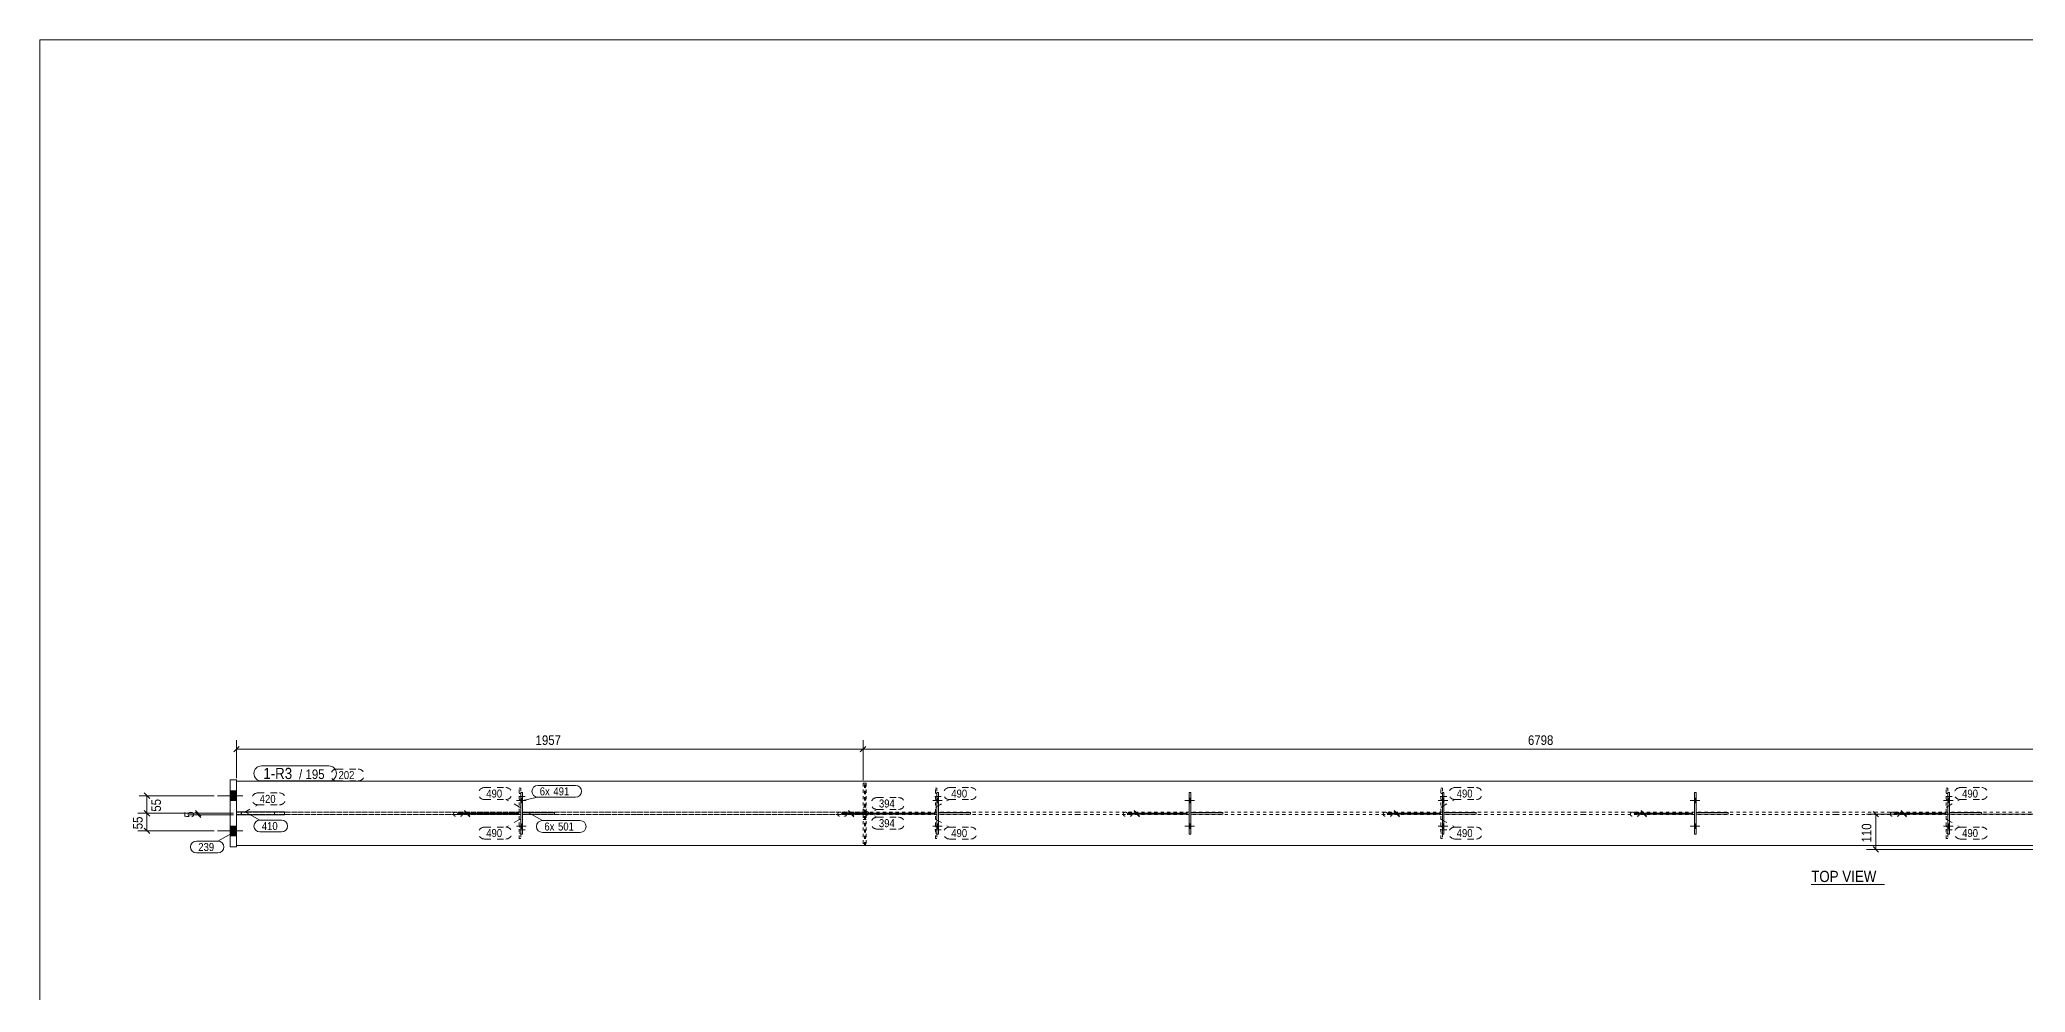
# Model space of a CAD drawing. Header units: millimetres. Extents: x 2 to 1174, y 1 to 825.
# Drawn here: x 5 to 625, y 528 to 825 of the extents above; entities that cross this region are included whole.
import ezdxf

# ---------------------------------------------------------------- set-up
doc = ezdxf.new("R2010")
doc.units = ezdxf.units.MM
for name, pattern in [('XKITLINE00', [0]), ('XKITLINE01', [4, 1, -1, 1, -1]), ('XKITLINE02', [4, 2, -2])]:
    doc.linetypes.add(name, pattern=pattern)
for name, color, linetype, lineweight in [('Bolt', 3, 'Continuous', 0), ('Dimensions', 7, 'Continuous', 0), ('DrawingSheet', 5, 'Continuous', 0), ('OtherObjectType', 7, 'Continuous', 0), ('Part', 2, 'Continuous', 0), ('PartMark', 7, 'Continuous', 0)]:
    doc.layers.add(name, color=color, linetype=linetype, lineweight=lineweight)
doc.styles.add('ARIAL', font='ARIAL.TTF')

# ---------------------------------------------------------------- blocks, each defined once
blk = doc.blocks.new('*A79')
at = {"layer": 'Part'}
blk.add_hatch(color=2, dxfattribs=at).paths.add_polyline_path([(656.68, 584.89), (658.28, 584.89), (657.48, 583.49)], flags=17)
at = {"layer": 'Part', "color": 2, "linetype": 'XKITLINE00', "lineweight": 0}
for p, q in [((329.37, 593.49), (66.5, 593.49)), ((408.15, 593.49), (329.47, 593.49)), ((487.25, 593.49), (408.25, 593.49)), ((566.03, 593.49), (487.35, 593.49)), ((645.13, 593.49), (566.13, 593.49)), ((687.48, 593.49), (645.23, 593.49)), ((687.48, 593.49), (687.48, 583.74)), ((657.48, 583.49), (656.68, 584.89)), ((656.68, 584.89), (658.28, 584.89)), ((658.28, 584.89), (657.48, 583.49)), ((687.48, 573.49), (687.48, 583.24)), ((329.37, 573.49), (66.5, 573.49)), ((408.15, 573.49), (329.47, 573.49)), ((487.25, 573.49), (408.25, 573.49)), ((566.03, 573.49), (487.35, 573.49)), ((645.13, 573.49), (566.13, 573.49)), ((687.48, 573.49), (645.23, 573.49))]:
    blk.add_line(p, q, dxfattribs=at)
at = {"layer": 'Part', "color": 7, "linetype": 'XKITLINE01', "lineweight": 0}
for p, q in [((66.5, 573.49), (66.5, 593.49)), ((329.37, 583.89), (66.5, 583.89)), ((329.37, 583.09), (66.5, 583.09)), ((408.15, 583.89), (329.47, 583.89)), ((408.15, 583.09), (329.47, 583.09)), ((487.25, 583.89), (408.25, 583.89)), ((487.25, 583.09), (408.25, 583.09)), ((566.03, 583.89), (487.35, 583.89)), ((566.03, 583.09), (487.35, 583.09)), ((645.13, 583.89), (566.13, 583.89)), ((645.13, 583.09), (566.13, 583.09)), ((687.48, 583.89), (645.23, 583.89)), ((687.48, 583.09), (645.23, 583.09)), ((687.48, 583.74), (687.48, 583.24))]:
    blk.add_line(p, q, dxfattribs=at)
at = {"layer": 'Part', "color": 2, "linetype": 'XKITLINE00', "lineweight": 0}
blk.add_circle((657.48, 584.39), 1, dxfattribs=at)
blk = doc.blocks.new('*A80')
at = {"layer": 'Part', "color": 2, "linetype": 'XKITLINE00', "lineweight": 0}
for p, q in [((64.5, 593.99), (66.5, 593.99)), ((64.5, 572.99), (64.5, 593.99)), ((66.5, 572.99), (66.5, 593.99)), ((66.5, 572.99), (64.5, 572.99))]:
    blk.add_line(p, q, dxfattribs=at)
blk = doc.blocks.new('*A82')
at = {"layer": 'Part', "color": 2, "linetype": 'XKITLINE00', "lineweight": 0}
for p, q in [((155.77, 583.74), (165.77, 583.74)), ((165.77, 583.24), (155.77, 583.24)), ((165.77, 583.24), (165.77, 583.74))]:
    blk.add_line(p, q, dxfattribs=at)
at = {"layer": 'Part', "color": 7, "linetype": 'XKITLINE01', "lineweight": 0}
blk.add_line((155.77, 583.24), (155.77, 583.74), dxfattribs=at)
blk.add_line((155.77, 583.24), (155.77, 583.74), dxfattribs=at)
blk = doc.blocks.new('*A83')
at = {"layer": 'Part', "color": 2, "linetype": 'XKITLINE00', "lineweight": 0}
for p, q in [((155.27, 589.99), (155.77, 589.99)), ((155.27, 576.99), (155.27, 589.99)), ((155.77, 589.99), (155.77, 576.99)), ((155.77, 576.99), (155.27, 576.99))]:
    blk.add_line(p, q, dxfattribs=at)
blk = doc.blocks.new('*A84')
at = {"layer": 'Part', "color": 7, "linetype": 'XKITLINE01', "lineweight": 0}
for p, q in [((154.77, 583.89), (154.77, 591.39)), ((154.77, 591.39), (155.27, 591.39)), ((155.27, 591.39), (155.27, 583.89)), ((154.77, 585.39), (155.27, 585.39)), ((155.27, 583.89), (154.77, 583.89))]:
    blk.add_line(p, q, dxfattribs=at)
blk = doc.blocks.new('*A85')
at = {"layer": 'Part', "color": 7, "linetype": 'XKITLINE01', "lineweight": 0}
for p, q in [((154.77, 575.59), (154.77, 583.09)), ((154.77, 583.09), (155.27, 583.09)), ((155.27, 583.09), (155.27, 575.59)), ((154.77, 581.59), (155.27, 581.59)), ((155.27, 575.59), (154.77, 575.59))]:
    blk.add_line(p, q, dxfattribs=at)
blk = doc.blocks.new('*A86')
at = {"layer": 'Part', "color": 2, "linetype": 'XKITLINE00', "lineweight": 0}
for p, q in [((285.77, 583.74), (295.77, 583.74)), ((295.77, 583.24), (285.77, 583.24)), ((295.77, 583.24), (295.77, 583.74))]:
    blk.add_line(p, q, dxfattribs=at)
at = {"layer": 'Part', "color": 7, "linetype": 'XKITLINE01', "lineweight": 0}
blk.add_line((285.77, 583.24), (285.77, 583.74), dxfattribs=at)
blk.add_line((285.77, 583.24), (285.77, 583.74), dxfattribs=at)
blk = doc.blocks.new('*A87')
at = {"layer": 'Part', "color": 2, "linetype": 'XKITLINE00', "lineweight": 0}
for p, q in [((285.27, 589.99), (285.77, 589.99)), ((285.27, 576.99), (285.27, 589.99)), ((285.77, 589.99), (285.77, 576.99)), ((285.77, 576.99), (285.27, 576.99))]:
    blk.add_line(p, q, dxfattribs=at)
blk = doc.blocks.new('*A88')
at = {"layer": 'Part', "color": 7, "linetype": 'XKITLINE01', "lineweight": 0}
for p, q in [((284.77, 583.89), (284.77, 591.39)), ((284.77, 591.39), (285.27, 591.39)), ((285.27, 591.39), (285.27, 583.89)), ((284.77, 585.39), (285.27, 585.39)), ((285.27, 583.89), (284.77, 583.89))]:
    blk.add_line(p, q, dxfattribs=at)
blk = doc.blocks.new('*A89')
at = {"layer": 'Part', "color": 7, "linetype": 'XKITLINE01', "lineweight": 0}
for p, q in [((284.77, 575.59), (284.77, 583.09)), ((284.77, 583.09), (285.27, 583.09)), ((285.27, 583.09), (285.27, 575.59)), ((284.77, 581.59), (285.27, 581.59)), ((285.27, 575.59), (284.77, 575.59))]:
    blk.add_line(p, q, dxfattribs=at)
blk = doc.blocks.new('*A90')
at = {"layer": 'Part', "color": 2, "linetype": 'XKITLINE00', "lineweight": 0}
for p, q in [((364.55, 583.74), (374.55, 583.74)), ((374.55, 583.24), (364.55, 583.24)), ((374.55, 583.24), (374.55, 583.74))]:
    blk.add_line(p, q, dxfattribs=at)
at = {"layer": 'Part', "color": 7, "linetype": 'XKITLINE01', "lineweight": 0}
blk.add_line((364.55, 583.24), (364.55, 583.74), dxfattribs=at)
blk.add_line((364.55, 583.24), (364.55, 583.74), dxfattribs=at)
blk = doc.blocks.new('*A91')
at = {"layer": 'Part', "color": 2, "linetype": 'XKITLINE00', "lineweight": 0}
for p, q in [((364.05, 589.99), (364.55, 589.99)), ((364.05, 576.99), (364.05, 589.99)), ((364.55, 589.99), (364.55, 576.99)), ((364.55, 576.99), (364.05, 576.99))]:
    blk.add_line(p, q, dxfattribs=at)
blk = doc.blocks.new('*A92')
at = {"layer": 'Part', "color": 2, "linetype": 'XKITLINE00', "lineweight": 0}
for p, q in [((443.65, 583.74), (453.65, 583.74)), ((453.65, 583.24), (443.65, 583.24)), ((453.65, 583.24), (453.65, 583.74))]:
    blk.add_line(p, q, dxfattribs=at)
at = {"layer": 'Part', "color": 7, "linetype": 'XKITLINE01', "lineweight": 0}
blk.add_line((443.65, 583.24), (443.65, 583.74), dxfattribs=at)
blk.add_line((443.65, 583.24), (443.65, 583.74), dxfattribs=at)
blk = doc.blocks.new('*A93')
at = {"layer": 'Part', "color": 2, "linetype": 'XKITLINE00', "lineweight": 0}
for p, q in [((443.15, 589.99), (443.65, 589.99)), ((443.15, 576.99), (443.15, 589.99)), ((443.65, 589.99), (443.65, 576.99)), ((443.65, 576.99), (443.15, 576.99))]:
    blk.add_line(p, q, dxfattribs=at)
blk = doc.blocks.new('*A94')
at = {"layer": 'Part', "color": 7, "linetype": 'XKITLINE01', "lineweight": 0}
for p, q in [((442.65, 583.89), (442.65, 591.39)), ((442.65, 591.39), (443.15, 591.39)), ((443.15, 591.39), (443.15, 583.89)), ((442.65, 585.39), (443.15, 585.39)), ((443.15, 583.89), (442.65, 583.89))]:
    blk.add_line(p, q, dxfattribs=at)
blk = doc.blocks.new('*A95')
at = {"layer": 'Part', "color": 7, "linetype": 'XKITLINE01', "lineweight": 0}
for p, q in [((442.65, 575.59), (442.65, 583.09)), ((442.65, 583.09), (443.15, 583.09)), ((443.15, 583.09), (443.15, 575.59)), ((442.65, 581.59), (443.15, 581.59)), ((443.15, 575.59), (442.65, 575.59))]:
    blk.add_line(p, q, dxfattribs=at)
blk = doc.blocks.new('*A96')
at = {"layer": 'Part', "color": 2, "linetype": 'XKITLINE00', "lineweight": 0}
for p, q in [((522.43, 583.74), (532.43, 583.74)), ((532.43, 583.24), (522.43, 583.24)), ((532.43, 583.24), (532.43, 583.74))]:
    blk.add_line(p, q, dxfattribs=at)
at = {"layer": 'Part', "color": 7, "linetype": 'XKITLINE01', "lineweight": 0}
blk.add_line((522.43, 583.24), (522.43, 583.74), dxfattribs=at)
blk.add_line((522.43, 583.24), (522.43, 583.74), dxfattribs=at)
blk = doc.blocks.new('*A97')
at = {"layer": 'Part', "color": 2, "linetype": 'XKITLINE00', "lineweight": 0}
for p, q in [((521.93, 589.99), (522.43, 589.99)), ((521.93, 576.99), (521.93, 589.99)), ((522.43, 589.99), (522.43, 576.99)), ((522.43, 576.99), (521.93, 576.99))]:
    blk.add_line(p, q, dxfattribs=at)
blk = doc.blocks.new('*A98')
at = {"layer": 'Part', "color": 2, "linetype": 'XKITLINE00', "lineweight": 0}
for p, q in [((601.53, 583.74), (611.53, 583.74)), ((611.53, 583.24), (601.53, 583.24)), ((611.53, 583.24), (611.53, 583.74))]:
    blk.add_line(p, q, dxfattribs=at)
at = {"layer": 'Part', "color": 7, "linetype": 'XKITLINE01', "lineweight": 0}
blk.add_line((601.53, 583.24), (601.53, 583.74), dxfattribs=at)
blk.add_line((601.53, 583.24), (601.53, 583.74), dxfattribs=at)
blk = doc.blocks.new('*A99')
at = {"layer": 'Part', "color": 2, "linetype": 'XKITLINE00', "lineweight": 0}
for p, q in [((601.03, 589.99), (601.53, 589.99)), ((601.03, 576.99), (601.03, 589.99)), ((601.53, 589.99), (601.53, 576.99)), ((601.53, 576.99), (601.03, 576.99))]:
    blk.add_line(p, q, dxfattribs=at)
blk = doc.blocks.new('*A100')
at = {"layer": 'Part', "color": 7, "linetype": 'XKITLINE01', "lineweight": 0}
for p, q in [((600.53, 583.89), (600.53, 591.39)), ((600.53, 591.39), (601.03, 591.39)), ((601.03, 591.39), (601.03, 583.89)), ((600.53, 585.39), (601.03, 585.39)), ((601.03, 583.89), (600.53, 583.89))]:
    blk.add_line(p, q, dxfattribs=at)
blk = doc.blocks.new('*A101')
at = {"layer": 'Part', "color": 7, "linetype": 'XKITLINE01', "lineweight": 0}
for p, q in [((600.53, 575.59), (600.53, 583.09)), ((600.53, 583.09), (601.03, 583.09)), ((601.03, 583.09), (601.03, 575.59)), ((600.53, 581.59), (601.03, 581.59)), ((601.03, 575.59), (600.53, 575.59))]:
    blk.add_line(p, q, dxfattribs=at)
blk = doc.blocks.new('*A121')
at = {"layer": 'Part', "color": 7, "linetype": 'XKITLINE01', "lineweight": 0}
for p, q in [((262.17, 583.09), (262.17, 574.09)), ((263.17, 583.09), (262.17, 583.09)), ((263.17, 574.09), (263.17, 583.09)), ((263.17, 581.59), (262.17, 581.59)), ((262.17, 574.09), (263.17, 574.09))]:
    blk.add_line(p, q, dxfattribs=at)
blk = doc.blocks.new('*A122')
at = {"layer": 'Part', "color": 7, "linetype": 'XKITLINE01', "lineweight": 0}
for p, q in [((262.17, 592.89), (262.17, 583.89)), ((263.17, 592.89), (262.17, 592.89)), ((263.17, 583.89), (263.17, 592.89)), ((263.17, 585.39), (262.17, 585.39)), ((262.17, 583.89), (263.17, 583.89))]:
    blk.add_line(p, q, dxfattribs=at)
blk = doc.blocks.new('*A124')
at = {"layer": 'Part', "color": 2, "linetype": 'XKITLINE00', "lineweight": 0}
for p, q in [((66.5, 582.99), (66.5, 583.99)), ((66.5, 583.99), (81.5, 583.99)), ((81.5, 583.99), (81.5, 582.99)), ((81.5, 582.99), (66.5, 582.99))]:
    blk.add_line(p, q, dxfattribs=at)
at = {"layer": 'Part', "color": 7, "linetype": 'XKITLINE01', "lineweight": 0}
blk.add_line((68, 582.99), (68, 583.99), dxfattribs=at)
blk = doc.blocks.new('*A125')
at = {"layer": 'Part', "color": 7, "linetype": 'XKITLINE01', "lineweight": 0}
for p, q in [((66.5, 593.49), (66.5, 573.49)), ((262.92, 593.49), (66.5, 593.49)), ((262.67, 573.49), (262.67, 593.49)), ((262.92, 573.49), (262.92, 593.49)), ((262.67, 583.89), (66.5, 583.89)), ((262.67, 583.09), (66.5, 583.09)), ((67.96, 583.09), (67.96, 583.89)), ((66.5, 573.49), (262.92, 573.49))]:
    blk.add_line(p, q, dxfattribs=at)
blk = doc.blocks.new('*A128')
at = {"layer": 'Bolt'}
for points in [[(64.5, 590.49), (66.5, 590.49), (66.5, 587.49), (64.5, 587.49)], [(64.5, 590.49), (66.5, 590.49), (66.5, 587.49), (64.5, 587.49)], [(64.5, 590.49), (66.5, 590.49), (66.5, 587.49), (64.5, 587.49)], [(64.5, 590.49), (66.5, 590.49), (66.5, 587.49), (64.5, 587.49)], [(64.5, 590.49), (66.5, 590.49), (66.5, 587.49), (64.5, 587.49)], [(64.5, 590.49), (66.5, 590.49), (66.5, 587.49), (64.5, 587.49)], [(64.5, 590.49), (66.5, 590.49), (66.5, 587.49), (64.5, 587.49)], [(64.5, 590.49), (66.5, 590.49), (66.5, 587.49), (64.5, 587.49)], [(64.5, 579.49), (66.5, 579.49), (66.5, 576.49), (64.5, 576.49)], [(64.5, 579.49), (66.5, 579.49), (66.5, 576.49), (64.5, 576.49)], [(64.5, 579.49), (66.5, 579.49), (66.5, 576.49), (64.5, 576.49)], [(64.5, 579.49), (66.5, 579.49), (66.5, 576.49), (64.5, 576.49)], [(64.5, 579.49), (66.5, 579.49), (66.5, 576.49), (64.5, 576.49)], [(64.5, 579.49), (66.5, 579.49), (66.5, 576.49), (64.5, 576.49)], [(64.5, 579.49), (66.5, 579.49), (66.5, 576.49), (64.5, 576.49)], [(64.5, 579.49), (66.5, 579.49), (66.5, 576.49), (64.5, 576.49)]]:
    blk.add_hatch(color=3, dxfattribs=at).paths.add_polyline_path(points, flags=17)
at = {"layer": 'Bolt', "color": 3, "linetype": 'XKITLINE00', "lineweight": 0}
for p, q in [((64.5, 590.49), (66.5, 590.49)), ((64.5, 590.49), (66.5, 590.49)), ((64.5, 590.49), (66.5, 590.49)), ((64.5, 590.49), (66.5, 590.49)), ((64.5, 590.49), (66.5, 590.49)), ((64.5, 590.49), (66.5, 590.49)), ((64.5, 590.49), (66.5, 590.49)), ((64.5, 590.49), (66.5, 590.49)), ((60.5, 588.99), (68.5, 588.99)), ((60.5, 588.99), (68.5, 588.99)), ((60.5, 588.99), (68.5, 588.99)), ((60.5, 588.99), (68.5, 588.99)), ((60.5, 588.99), (68.5, 588.99)), ((60.5, 588.99), (68.5, 588.99)), ((60.5, 588.99), (68.5, 588.99)), ((60.5, 588.99), (68.5, 588.99)), ((64.5, 587.49), (66.5, 587.49)), ((64.5, 587.49), (66.5, 587.49)), ((64.5, 587.49), (66.5, 587.49)), ((64.5, 587.49), (66.5, 587.49)), ((64.5, 587.49), (66.5, 587.49)), ((64.5, 587.49), (66.5, 587.49)), ((64.5, 587.49), (66.5, 587.49)), ((64.5, 587.49), (66.5, 587.49)), ((60.5, 577.99), (68.5, 577.99)), ((60.5, 577.99), (68.5, 577.99)), ((60.5, 577.99), (68.5, 577.99)), ((60.5, 577.99), (68.5, 577.99)), ((60.5, 577.99), (68.5, 577.99)), ((60.5, 577.99), (68.5, 577.99)), ((60.5, 577.99), (68.5, 577.99)), ((60.5, 577.99), (68.5, 577.99)), ((64.5, 579.49), (66.5, 579.49)), ((64.5, 579.49), (66.5, 579.49)), ((64.5, 579.49), (66.5, 579.49)), ((64.5, 579.49), (66.5, 579.49)), ((64.5, 579.49), (66.5, 579.49)), ((64.5, 579.49), (66.5, 579.49)), ((64.5, 579.49), (66.5, 579.49)), ((64.5, 579.49), (66.5, 579.49)), ((64.5, 576.49), (66.5, 576.49)), ((64.5, 576.49), (66.5, 576.49)), ((64.5, 576.49), (66.5, 576.49)), ((64.5, 576.49), (66.5, 576.49)), ((64.5, 576.49), (66.5, 576.49)), ((64.5, 576.49), (66.5, 576.49)), ((64.5, 576.49), (66.5, 576.49)), ((64.5, 576.49), (66.5, 576.49))]:
    blk.add_line(p, q, dxfattribs=at)
blk = doc.blocks.new('*A129')
at = {"layer": 'Bolt'}
for points in [[(155.27, 588.19), (155.77, 588.19), (155.77, 586.79), (155.27, 586.79)], [(155.27, 588.19), (155.77, 588.19), (155.77, 586.79), (155.27, 586.79)], [(155.27, 580.19), (155.77, 580.19), (155.77, 578.79), (155.27, 578.79)], [(155.27, 580.19), (155.77, 580.19), (155.77, 578.79), (155.27, 578.79)]]:
    blk.add_hatch(color=3, dxfattribs=at).paths.add_polyline_path(points, flags=17)
at = {"layer": 'Bolt', "color": 3, "linetype": 'XKITLINE00', "lineweight": 0}
for p, q in [((156.93, 587.49), (153.93, 587.49)), ((156.93, 587.49), (153.93, 587.49)), ((155.77, 588.19), (155.27, 588.19)), ((155.77, 588.19), (155.27, 588.19)), ((155.77, 586.79), (155.27, 586.79)), ((155.77, 586.79), (155.27, 586.79)), ((156.93, 579.49), (153.93, 579.49)), ((156.93, 579.49), (153.93, 579.49)), ((155.77, 580.19), (155.27, 580.19)), ((155.77, 580.19), (155.27, 580.19)), ((155.77, 578.79), (155.27, 578.79)), ((155.77, 578.79), (155.27, 578.79))]:
    blk.add_line(p, q, dxfattribs=at)
blk = doc.blocks.new('*A130')
at = {"layer": 'Bolt', "color": 3, "linetype": 'XKITLINE02', "lineweight": 0}
for p, q in [((155.27, 589.67), (154.77, 589.67)), ((156.62, 588.69), (153.62, 588.69)), ((155.27, 587.71), (154.77, 587.71))]:
    blk.add_line(p, q, dxfattribs=at)
blk = doc.blocks.new('*A131')
at = {"layer": 'Bolt', "color": 3, "linetype": 'XKITLINE02', "lineweight": 0}
for p, q in [((156.62, 578.29), (153.62, 578.29)), ((155.27, 579.27), (154.77, 579.27)), ((155.27, 577.31), (154.77, 577.31))]:
    blk.add_line(p, q, dxfattribs=at)
blk = doc.blocks.new('*A132')
at = {"layer": 'Bolt'}
for points in [[(285.27, 588.19), (285.77, 588.19), (285.77, 586.79), (285.27, 586.79)], [(285.27, 588.19), (285.77, 588.19), (285.77, 586.79), (285.27, 586.79)], [(285.27, 580.19), (285.77, 580.19), (285.77, 578.79), (285.27, 578.79)], [(285.27, 580.19), (285.77, 580.19), (285.77, 578.79), (285.27, 578.79)]]:
    blk.add_hatch(color=3, dxfattribs=at).paths.add_polyline_path(points, flags=17)
at = {"layer": 'Bolt', "color": 3, "linetype": 'XKITLINE00', "lineweight": 0}
for p, q in [((286.93, 587.49), (283.93, 587.49)), ((286.93, 587.49), (283.93, 587.49)), ((285.77, 588.19), (285.27, 588.19)), ((285.77, 588.19), (285.27, 588.19)), ((285.77, 586.79), (285.27, 586.79)), ((285.77, 586.79), (285.27, 586.79)), ((286.93, 579.49), (283.93, 579.49)), ((286.93, 579.49), (283.93, 579.49)), ((285.77, 580.19), (285.27, 580.19)), ((285.77, 580.19), (285.27, 580.19)), ((285.77, 578.79), (285.27, 578.79)), ((285.77, 578.79), (285.27, 578.79))]:
    blk.add_line(p, q, dxfattribs=at)
blk = doc.blocks.new('*A133')
at = {"layer": 'Bolt', "color": 3, "linetype": 'XKITLINE02', "lineweight": 0}
for p, q in [((285.27, 589.67), (284.77, 589.67)), ((286.62, 588.69), (283.62, 588.69)), ((285.27, 587.71), (284.77, 587.71))]:
    blk.add_line(p, q, dxfattribs=at)
blk = doc.blocks.new('*A134')
at = {"layer": 'Bolt', "color": 3, "linetype": 'XKITLINE02', "lineweight": 0}
for p, q in [((286.62, 578.29), (283.62, 578.29)), ((285.27, 579.27), (284.77, 579.27)), ((285.27, 577.31), (284.77, 577.31))]:
    blk.add_line(p, q, dxfattribs=at)
blk = doc.blocks.new('*A135')
at = {"layer": 'Bolt'}
for points in [[(364.05, 588.19), (364.55, 588.19), (364.55, 586.79), (364.05, 586.79)], [(364.05, 588.19), (364.55, 588.19), (364.55, 586.79), (364.05, 586.79)], [(364.05, 580.19), (364.55, 580.19), (364.55, 578.79), (364.05, 578.79)], [(364.05, 580.19), (364.55, 580.19), (364.55, 578.79), (364.05, 578.79)]]:
    blk.add_hatch(color=3, dxfattribs=at).paths.add_polyline_path(points, flags=17)
at = {"layer": 'Bolt', "color": 3, "linetype": 'XKITLINE00', "lineweight": 0}
for p, q in [((365.71, 587.49), (362.71, 587.49)), ((365.71, 587.49), (362.71, 587.49)), ((364.55, 588.19), (364.05, 588.19)), ((364.55, 588.19), (364.05, 588.19)), ((364.55, 586.79), (364.05, 586.79)), ((364.55, 586.79), (364.05, 586.79)), ((365.71, 579.49), (362.71, 579.49)), ((365.71, 579.49), (362.71, 579.49)), ((364.55, 580.19), (364.05, 580.19)), ((364.55, 580.19), (364.05, 580.19)), ((364.55, 578.79), (364.05, 578.79)), ((364.55, 578.79), (364.05, 578.79))]:
    blk.add_line(p, q, dxfattribs=at)
blk = doc.blocks.new('*A136')
at = {"layer": 'Bolt'}
for points in [[(443.15, 588.19), (443.65, 588.19), (443.65, 586.79), (443.15, 586.79)], [(443.15, 588.19), (443.65, 588.19), (443.65, 586.79), (443.15, 586.79)], [(443.15, 580.19), (443.65, 580.19), (443.65, 578.79), (443.15, 578.79)], [(443.15, 580.19), (443.65, 580.19), (443.65, 578.79), (443.15, 578.79)]]:
    blk.add_hatch(color=3, dxfattribs=at).paths.add_polyline_path(points, flags=17)
at = {"layer": 'Bolt', "color": 3, "linetype": 'XKITLINE00', "lineweight": 0}
for p, q in [((444.81, 587.49), (441.81, 587.49)), ((444.81, 587.49), (441.81, 587.49)), ((443.65, 588.19), (443.15, 588.19)), ((443.65, 588.19), (443.15, 588.19)), ((443.65, 586.79), (443.15, 586.79)), ((443.65, 586.79), (443.15, 586.79)), ((444.81, 579.49), (441.81, 579.49)), ((444.81, 579.49), (441.81, 579.49)), ((443.65, 580.19), (443.15, 580.19)), ((443.65, 580.19), (443.15, 580.19)), ((443.65, 578.79), (443.15, 578.79)), ((443.65, 578.79), (443.15, 578.79))]:
    blk.add_line(p, q, dxfattribs=at)
blk = doc.blocks.new('*A137')
at = {"layer": 'Bolt', "color": 3, "linetype": 'XKITLINE02', "lineweight": 0}
for p, q in [((443.15, 589.67), (442.65, 589.67)), ((444.5, 588.69), (441.5, 588.69)), ((443.15, 587.71), (442.65, 587.71))]:
    blk.add_line(p, q, dxfattribs=at)
blk = doc.blocks.new('*A138')
at = {"layer": 'Bolt', "color": 3, "linetype": 'XKITLINE02', "lineweight": 0}
for p, q in [((444.5, 578.29), (441.5, 578.29)), ((443.15, 579.27), (442.65, 579.27)), ((443.15, 577.31), (442.65, 577.31))]:
    blk.add_line(p, q, dxfattribs=at)
blk = doc.blocks.new('*A139')
at = {"layer": 'Bolt'}
for points in [[(521.93, 588.19), (522.43, 588.19), (522.43, 586.79), (521.93, 586.79)], [(521.93, 588.19), (522.43, 588.19), (522.43, 586.79), (521.93, 586.79)], [(521.93, 580.19), (522.43, 580.19), (522.43, 578.79), (521.93, 578.79)], [(521.93, 580.19), (522.43, 580.19), (522.43, 578.79), (521.93, 578.79)]]:
    blk.add_hatch(color=3, dxfattribs=at).paths.add_polyline_path(points, flags=17)
at = {"layer": 'Bolt', "color": 3, "linetype": 'XKITLINE00', "lineweight": 0}
for p, q in [((523.59, 587.49), (520.59, 587.49)), ((523.59, 587.49), (520.59, 587.49)), ((522.43, 588.19), (521.93, 588.19)), ((522.43, 588.19), (521.93, 588.19)), ((522.43, 586.79), (521.93, 586.79)), ((522.43, 586.79), (521.93, 586.79)), ((523.59, 579.49), (520.59, 579.49)), ((523.59, 579.49), (520.59, 579.49)), ((522.43, 580.19), (521.93, 580.19)), ((522.43, 580.19), (521.93, 580.19)), ((522.43, 578.79), (521.93, 578.79)), ((522.43, 578.79), (521.93, 578.79))]:
    blk.add_line(p, q, dxfattribs=at)
blk = doc.blocks.new('*A140')
at = {"layer": 'Part', "color": 7, "linetype": 'XKITLINE01', "lineweight": 0}
for p, q in [((66.5, 582.99), (66.5, 583.99)), ((66.5, 583.99), (66.5, 582.99)), ((78.29, 583.99), (66.5, 583.99)), ((78.29, 582.99), (78.29, 583.99)), ((78.29, 582.99), (66.5, 582.99))]:
    blk.add_line(p, q, dxfattribs=at)
blk = doc.blocks.new('*A141')
at = {"layer": 'Bolt'}
for points in [[(601.03, 588.19), (601.53, 588.19), (601.53, 586.79), (601.03, 586.79)], [(601.03, 588.19), (601.53, 588.19), (601.53, 586.79), (601.03, 586.79)], [(601.03, 580.19), (601.53, 580.19), (601.53, 578.79), (601.03, 578.79)], [(601.03, 580.19), (601.53, 580.19), (601.53, 578.79), (601.03, 578.79)]]:
    blk.add_hatch(color=3, dxfattribs=at).paths.add_polyline_path(points, flags=17)
at = {"layer": 'Bolt', "color": 3, "linetype": 'XKITLINE00', "lineweight": 0}
for p, q in [((602.69, 587.49), (599.69, 587.49)), ((602.69, 587.49), (599.69, 587.49)), ((601.53, 588.19), (601.03, 588.19)), ((601.53, 588.19), (601.03, 588.19)), ((601.53, 586.79), (601.03, 586.79)), ((601.53, 586.79), (601.03, 586.79)), ((602.69, 579.49), (599.69, 579.49)), ((602.69, 579.49), (599.69, 579.49)), ((601.53, 580.19), (601.03, 580.19)), ((601.53, 580.19), (601.03, 580.19)), ((601.53, 578.79), (601.03, 578.79)), ((601.53, 578.79), (601.03, 578.79))]:
    blk.add_line(p, q, dxfattribs=at)
blk = doc.blocks.new('*A142')
at = {"layer": 'Bolt', "color": 3, "linetype": 'XKITLINE02', "lineweight": 0}
for p, q in [((601.03, 589.67), (600.53, 589.67)), ((602.38, 588.69), (599.38, 588.69)), ((601.03, 587.71), (600.53, 587.71))]:
    blk.add_line(p, q, dxfattribs=at)
blk = doc.blocks.new('*A143')
at = {"layer": 'Bolt', "color": 3, "linetype": 'XKITLINE02', "lineweight": 0}
for p, q in [((602.38, 578.29), (599.38, 578.29)), ((601.03, 579.27), (600.53, 579.27)), ((601.03, 577.31), (600.53, 577.31))]:
    blk.add_line(p, q, dxfattribs=at)
blk = doc.blocks.new('*A174')
at = {"layer": 'DrawingSheet', "color": 5, "linetype": 'XKITLINE00', "lineweight": 0}
for p, q in [((1174, 825), (5, 825)), ((5, 825), (5, 5))]:
    blk.add_line(p, q, dxfattribs=at)
blk = doc.blocks.new('*A295')
at = {"layer": 'Dimensions', "color": 7, "linetype": 'XKITLINE00', "lineweight": 0}
for p, q in [((263.02, 604.34), (261.32, 602.64)), ((262.17, 593.89), (262.17, 606.34)), ((262.17, 603.49), (686.48, 603.49)), ((687.33, 604.34), (685.63, 602.64)), ((686.48, 593.89), (686.48, 606.34))]:
    blk.add_line(p, q, dxfattribs=at)
at = {"layer": 'Dimensions', "color": 3}
for p in [(262.17, 603.49), (686.48, 603.49)]:
    blk.add_point(p, dxfattribs=at)
at = {"layer": 'Dimensions', "color": 3, "style": 'ARIAL', "width": 0.85}
blk.add_text('6798', height=3, dxfattribs=at).set_placement((469.88, 604.84))
blk = doc.blocks.new('*A296')
at = {"layer": 'OtherObjectType', "color": 7, "linetype": 'XKITLINE00', "lineweight": 0}
blk.add_line((558.37, 561.29), (581.2, 561.29), dxfattribs=at)
at = {"layer": 'OtherObjectType', "color": 7, "style": 'ARIAL', "width": 0.85}
blk.add_text('TOP VIEW', height=3.5, dxfattribs=at).set_placement((558.37, 562.04))
blk = doc.blocks.new('*A297')
at = {"layer": 'Dimensions', "color": 7, "linetype": 'XKITLINE00', "lineweight": 0}
for p, q in [((65.5, 583.49), (35.65, 583.49)), ((37.66, 584.34), (39.35, 582.64)), ((38.5, 577.99), (38.5, 583.49)), ((59.5, 577.99), (35.65, 577.99)), ((37.66, 578.84), (39.35, 577.14))]:
    blk.add_line(p, q, dxfattribs=at)
at = {"layer": 'Dimensions', "color": 3}
for p in [(38.5, 583.49), (38.5, 577.99)]:
    blk.add_point(p, dxfattribs=at)
at = {"layer": 'Dimensions', "color": 3, "style": 'ARIAL', "width": 0.85}
blk.add_text('55', height=3, rotation=90.00021, dxfattribs=at).set_placement((37.15, 578.51))
blk = doc.blocks.new('*A298')
at = {"layer": 'Dimensions', "color": 7, "linetype": 'XKITLINE00', "lineweight": 0}
for p, q in [((37.66, 589.84), (39.35, 588.14)), ((59.5, 588.99), (36.1, 588.99)), ((65.5, 583.49), (36.1, 583.49)), ((37.66, 584.34), (39.35, 582.64)), ((38.5, 583.49), (38.5, 588.99))]:
    blk.add_line(p, q, dxfattribs=at)
at = {"layer": 'Dimensions', "color": 3}
for p in [(38.5, 588.99), (38.5, 583.49)]:
    blk.add_point(p, dxfattribs=at)
at = {"layer": 'Dimensions', "color": 3, "style": 'ARIAL', "width": 0.85}
blk.add_text('55', height=3, rotation=90.00021, dxfattribs=at).set_placement((42.85, 584.01))
blk = doc.blocks.new('*A299')
at = {"layer": 'Dimensions', "color": 7, "linetype": 'XKITLINE00', "lineweight": 0}
for p, q in [((65.5, 583.49), (51.65, 583.49)), ((53.66, 584.34), (55.35, 582.64)), ((53.66, 583.84), (55.35, 582.14)), ((54.5, 582.99), (54.5, 583.49)), ((65.5, 582.99), (51.65, 582.99))]:
    blk.add_line(p, q, dxfattribs=at)
at = {"layer": 'Dimensions', "color": 3}
for p in [(54.5, 583.49), (54.5, 582.99)]:
    blk.add_point(p, dxfattribs=at)
at = {"layer": 'Dimensions', "color": 3, "style": 'ARIAL', "width": 0.85}
blk.add_text('5', height=3, rotation=90.00021, dxfattribs=at).set_placement((53.15, 582.13))
blk = doc.blocks.new('*A300')
at = {"layer": 'Dimensions', "color": 7, "linetype": 'XKITLINE00', "lineweight": 0}
for p, q in [((154.77, 583.49), (135.65, 583.49)), ((154.77, 583.24), (135.65, 583.24)), ((137.66, 584.34), (139.35, 582.64)), ((137.66, 584.09), (139.35, 582.39)), ((138.5, 583.24), (138.5, 583.49))]:
    blk.add_line(p, q, dxfattribs=at)
at = {"layer": 'Dimensions', "color": 3}
for p in [(138.5, 583.49), (138.5, 583.24)]:
    blk.add_point(p, dxfattribs=at)
at = {"layer": 'Dimensions', "color": 3, "style": 'ARIAL', "width": 0.85}
blk.add_text('3', height=3, rotation=90.00021, dxfattribs=at).set_placement((137.15, 582.25))
blk = doc.blocks.new('*A301')
at = {"layer": 'Dimensions', "color": 7, "linetype": 'XKITLINE00', "lineweight": 0}
for p, q in [((284.77, 583.49), (255.65, 583.49)), ((284.77, 583.24), (255.65, 583.24)), ((257.66, 584.34), (259.35, 582.64)), ((257.66, 584.09), (259.35, 582.39)), ((258.5, 583.24), (258.5, 583.49))]:
    blk.add_line(p, q, dxfattribs=at)
at = {"layer": 'Dimensions', "color": 3}
for p in [(258.5, 583.49), (258.5, 583.24)]:
    blk.add_point(p, dxfattribs=at)
at = {"layer": 'Dimensions', "color": 3, "style": 'ARIAL', "width": 0.85}
blk.add_text('3', height=3, rotation=90.00021, dxfattribs=at).set_placement((257.15, 582.25))
blk = doc.blocks.new('*A302')
at = {"layer": 'Dimensions', "color": 7, "linetype": 'XKITLINE00', "lineweight": 0}
for p, q in [((363.55, 583.49), (344.85, 583.49)), ((363.55, 583.24), (344.85, 583.24)), ((346.86, 584.34), (348.55, 582.64)), ((346.86, 584.09), (348.55, 582.39)), ((347.7, 583.24), (347.7, 583.49))]:
    blk.add_line(p, q, dxfattribs=at)
at = {"layer": 'Dimensions', "color": 3}
for p in [(347.7, 583.49), (347.7, 583.24)]:
    blk.add_point(p, dxfattribs=at)
at = {"layer": 'Dimensions', "color": 3, "style": 'ARIAL', "width": 0.85}
blk.add_text('3', height=3, rotation=90.00021, dxfattribs=at).set_placement((346.35, 582.25))
blk = doc.blocks.new('*A303')
at = {"layer": 'Dimensions', "color": 7, "linetype": 'XKITLINE00', "lineweight": 0}
for p, q in [((521.43, 583.49), (503.25, 583.49)), ((521.43, 583.24), (503.25, 583.24)), ((505.26, 584.34), (506.95, 582.64)), ((505.26, 584.09), (506.95, 582.39)), ((506.1, 583.24), (506.1, 583.49))]:
    blk.add_line(p, q, dxfattribs=at)
at = {"layer": 'Dimensions', "color": 3}
for p in [(506.1, 583.49), (506.1, 583.24)]:
    blk.add_point(p, dxfattribs=at)
at = {"layer": 'Dimensions', "color": 3, "style": 'ARIAL', "width": 0.85}
blk.add_text('3', height=3, rotation=90.00021, dxfattribs=at).set_placement((504.75, 582.25))
blk = doc.blocks.new('*A304')
at = {"layer": 'Dimensions', "color": 7, "linetype": 'XKITLINE00', "lineweight": 0}
for p, q in [((442.65, 583.49), (426.05, 583.49)), ((442.65, 583.24), (426.05, 583.24)), ((428.06, 584.34), (429.75, 582.64)), ((428.06, 584.09), (429.75, 582.39)), ((428.9, 583.24), (428.9, 583.49))]:
    blk.add_line(p, q, dxfattribs=at)
at = {"layer": 'Dimensions', "color": 3}
for p in [(428.9, 583.49), (428.9, 583.24)]:
    blk.add_point(p, dxfattribs=at)
at = {"layer": 'Dimensions', "color": 3, "style": 'ARIAL', "width": 0.85}
blk.add_text('3', height=3, rotation=90.00021, dxfattribs=at).set_placement((427.55, 582.25))
blk = doc.blocks.new('*A305')
at = {"layer": 'Dimensions', "color": 7, "linetype": 'XKITLINE00', "lineweight": 0}
for p, q in [((67.35, 604.34), (65.66, 602.64)), ((66.5, 594.49), (66.5, 606.34)), ((66.5, 603.49), (262.17, 603.49)), ((263.02, 604.34), (261.32, 602.64)), ((262.17, 593.89), (262.17, 606.34))]:
    blk.add_line(p, q, dxfattribs=at)
at = {"layer": 'Dimensions', "color": 3}
for p in [(66.5, 603.49), (262.17, 603.49)]:
    blk.add_point(p, dxfattribs=at)
at = {"layer": 'Dimensions', "color": 3, "style": 'ARIAL', "width": 0.85}
blk.add_text('1957', height=3, dxfattribs=at).set_placement((159.89, 604.84))
blk = doc.blocks.new('*A306')
at = {"layer": 'PartMark', "color": 7, "linetype": 'XKITLINE02', "lineweight": 0}
for p, q in [((97.75, 597.29), (104.52, 597.29)), ((97.75, 593.59), (104.52, 593.59))]:
    blk.add_line(p, q, dxfattribs=at)
for centre, start, end in [((97.75, 595.44), 90, 270), ((104.52, 595.44), 270, 90)]:
    blk.add_arc(centre, 1.85, start, end, dxfattribs=at)
at = {"layer": 'PartMark', "color": 3, "style": 'ARIAL', "width": 0.85}
blk.add_text('202', height=2.5, dxfattribs=at).set_placement((98.35, 594.19))
blk = doc.blocks.new('*A307')
at = {"layer": 'PartMark', "color": 7, "linetype": 'XKITLINE00', "lineweight": 0}
for p, q in [((69.53, 583.76), (73.78, 581.37)), ((73.78, 581.37), (80.54, 581.37)), ((73.78, 577.67), (80.54, 577.67))]:
    blk.add_line(p, q, dxfattribs=at)
for centre, start, end in [((73.78, 579.52), 90, 270), ((80.54, 579.52), 270, 90)]:
    blk.add_arc(centre, 1.85, start, end, dxfattribs=at)
at = {"layer": 'PartMark', "color": 3, "style": 'ARIAL', "width": 0.85}
blk.add_text('410', height=2.5, dxfattribs=at).set_placement((74.38, 578.27))
blk = doc.blocks.new('*A308')
at = {"layer": 'PartMark', "color": 7, "linetype": 'XKITLINE02', "lineweight": 0}
for p, q in [((262.3, 584.66), (266.54, 582.27)), ((266.54, 582.27), (273.3, 582.27)), ((266.54, 578.57), (273.3, 578.57))]:
    blk.add_line(p, q, dxfattribs=at)
for centre, start, end in [((266.54, 580.42), 90, 270), ((273.3, 580.42), 270, 90)]:
    blk.add_arc(centre, 1.85, start, end, dxfattribs=at)
at = {"layer": 'PartMark', "color": 3, "style": 'ARIAL', "width": 0.85}
blk.add_text('394', height=2.5, dxfattribs=at).set_placement((267.14, 579.17))
blk = doc.blocks.new('*A309')
at = {"layer": 'PartMark', "color": 7, "linetype": 'XKITLINE02', "lineweight": 0}
for p, q in [((262.3, 582.32), (266.54, 584.71)), ((266.54, 588.41), (273.3, 588.41)), ((266.54, 584.71), (273.3, 584.71))]:
    blk.add_line(p, q, dxfattribs=at)
for centre, start, end in [((266.54, 586.56), 90, 270), ((273.3, 586.56), 270, 90)]:
    blk.add_arc(centre, 1.85, start, end, dxfattribs=at)
at = {"layer": 'PartMark', "color": 3, "style": 'ARIAL', "width": 0.85}
blk.add_text('394', height=2.5, dxfattribs=at).set_placement((267.14, 585.31))
blk = doc.blocks.new('*A310')
at = {"layer": 'PartMark', "color": 7, "linetype": 'XKITLINE02', "lineweight": 0}
for p, q in [((442.78, 581.56), (447.02, 579.17)), ((447.02, 579.17), (453.78, 579.17)), ((447.02, 575.47), (453.78, 575.47))]:
    blk.add_line(p, q, dxfattribs=at)
for centre, start, end in [((447.02, 577.32), 90, 270), ((453.78, 577.32), 270, 90)]:
    blk.add_arc(centre, 1.85, start, end, dxfattribs=at)
at = {"layer": 'PartMark', "color": 3, "style": 'ARIAL', "width": 0.85}
blk.add_text('490', height=2.5, dxfattribs=at).set_placement((447.62, 576.07))
blk = doc.blocks.new('*A311')
at = {"layer": 'PartMark', "color": 7, "linetype": 'XKITLINE02', "lineweight": 0}
for p, q in [((447.02, 591.51), (453.78, 591.51)), ((442.78, 585.42), (447.02, 587.81)), ((447.02, 587.81), (453.78, 587.81))]:
    blk.add_line(p, q, dxfattribs=at)
for centre, start, end in [((447.02, 589.66), 90, 270), ((453.78, 589.66), 270, 90)]:
    blk.add_arc(centre, 1.85, start, end, dxfattribs=at)
at = {"layer": 'PartMark', "color": 3, "style": 'ARIAL', "width": 0.85}
blk.add_text('490', height=2.5, dxfattribs=at).set_placement((447.62, 588.41))
blk = doc.blocks.new('*A312')
at = {"layer": 'PartMark', "color": 7, "linetype": 'XKITLINE02', "lineweight": 0}
for p, q in [((284.9, 581.56), (289.14, 579.17)), ((289.14, 579.17), (295.9, 579.17)), ((289.14, 575.47), (295.9, 575.47))]:
    blk.add_line(p, q, dxfattribs=at)
for centre, start, end in [((289.14, 577.32), 90, 270), ((295.9, 577.32), 270, 90)]:
    blk.add_arc(centre, 1.85, start, end, dxfattribs=at)
at = {"layer": 'PartMark', "color": 3, "style": 'ARIAL', "width": 0.85}
blk.add_text('490', height=2.5, dxfattribs=at).set_placement((289.74, 576.07))
blk = doc.blocks.new('*A313')
at = {"layer": 'PartMark', "color": 7, "linetype": 'XKITLINE02', "lineweight": 0}
for p, q in [((289.14, 591.51), (295.9, 591.51)), ((284.9, 585.42), (289.14, 587.81)), ((289.14, 587.81), (295.9, 587.81))]:
    blk.add_line(p, q, dxfattribs=at)
for centre, start, end in [((289.14, 589.66), 90, 270), ((295.9, 589.66), 270, 90)]:
    blk.add_arc(centre, 1.85, start, end, dxfattribs=at)
at = {"layer": 'PartMark', "color": 3, "style": 'ARIAL', "width": 0.85}
blk.add_text('490', height=2.5, dxfattribs=at).set_placement((289.74, 588.41))
blk = doc.blocks.new('*A314')
at = {"layer": 'PartMark', "color": 7, "linetype": 'XKITLINE02', "lineweight": 0}
for p, q in [((143.89, 579.17), (150.65, 579.17)), ((154.9, 581.56), (150.65, 579.17)), ((143.89, 575.47), (150.65, 575.47))]:
    blk.add_line(p, q, dxfattribs=at)
for centre, start, end in [((143.89, 577.32), 90, 270), ((150.65, 577.32), 270, 90)]:
    blk.add_arc(centre, 1.85, start, end, dxfattribs=at)
at = {"layer": 'PartMark', "color": 3, "style": 'ARIAL', "width": 0.85}
blk.add_text('490', height=2.5, dxfattribs=at).set_placement((144.49, 576.07))
blk = doc.blocks.new('*A315')
at = {"layer": 'PartMark', "color": 7, "linetype": 'XKITLINE02', "lineweight": 0}
for p, q in [((143.89, 591.51), (150.65, 591.51)), ((143.89, 587.81), (150.65, 587.81)), ((154.9, 585.42), (150.65, 587.81))]:
    blk.add_line(p, q, dxfattribs=at)
for centre, start, end in [((143.89, 589.66), 90, 270), ((150.65, 589.66), 270, 90)]:
    blk.add_arc(centre, 1.85, start, end, dxfattribs=at)
at = {"layer": 'PartMark', "color": 3, "style": 'ARIAL', "width": 0.85}
blk.add_text('490', height=2.5, dxfattribs=at).set_placement((144.49, 588.41))
blk = doc.blocks.new('*A316')
at = {"layer": 'PartMark', "color": 7, "linetype": 'XKITLINE00', "lineweight": 0}
for p, q in [((64.93, 577.22), (60.69, 574.83)), ((53.93, 574.83), (60.69, 574.83)), ((53.93, 571.13), (60.69, 571.13))]:
    blk.add_line(p, q, dxfattribs=at)
for centre, start, end in [((53.93, 572.98), 90, 270), ((60.69, 572.98), 270, 90)]:
    blk.add_arc(centre, 1.85, start, end, dxfattribs=at)
at = {"layer": 'PartMark', "color": 3, "style": 'ARIAL', "width": 0.85}
blk.add_text('239', height=2.5, dxfattribs=at).set_placement((54.53, 571.73))
blk = doc.blocks.new('*A317')
at = {"layer": 'PartMark', "color": 7, "linetype": 'XKITLINE02', "lineweight": 0}
for p, q in [((73.13, 589.85), (79.9, 589.85)), ((68.89, 583.76), (73.13, 586.15)), ((73.13, 586.15), (79.9, 586.15))]:
    blk.add_line(p, q, dxfattribs=at)
for centre, start, end in [((73.13, 588), 90, 270), ((79.9, 588), 270, 90)]:
    blk.add_arc(centre, 1.85, start, end, dxfattribs=at)
at = {"layer": 'PartMark', "color": 3, "style": 'ARIAL', "width": 0.85}
blk.add_text('420', height=2.5, dxfattribs=at).set_placement((73.73, 586.75))
blk = doc.blocks.new('*A318')
at = {"layer": 'PartMark', "color": 7, "linetype": 'XKITLINE00', "lineweight": 0}
for p, q in [((74.25, 598.29), (95.31, 598.29)), ((74.25, 593.59), (95.31, 593.59))]:
    blk.add_line(p, q, dxfattribs=at)
for centre, start, end in [((74.25, 595.94), 90, 270), ((95.31, 595.94), 270, 90)]:
    blk.add_arc(centre, 2.35, start, end, dxfattribs=at)
at = {"layer": 'PartMark', "color": 1, "style": 'ARIAL', "width": 0.85}
blk.add_text('1-R3', height=3.5, dxfattribs=at).set_placement((74.85, 594.19))
at = {"layer": 'PartMark', "color": 3, "style": 'ARIAL', "width": 0.85}
for s, p in [('/', (86.02, 594.19)), ('195', (88.03, 594.19))]:
    blk.add_text(s, height=3, dxfattribs=at).set_placement(p)
blk = doc.blocks.new('*A319')
at = {"layer": 'PartMark', "color": 7, "linetype": 'XKITLINE00', "lineweight": 0}
for p, q in [((157.8, 583.61), (162.04, 581.22)), ((162.04, 581.22), (173.82, 581.22)), ((162.04, 577.52), (173.82, 577.52))]:
    blk.add_line(p, q, dxfattribs=at)
for centre, start, end in [((162.04, 579.37), 90, 270), ((173.82, 579.37), 270, 90)]:
    blk.add_arc(centre, 1.85, start, end, dxfattribs=at)
at = {"layer": 'PartMark', "color": 3, "style": 'ARIAL', "width": 0.85}
for s, p in [('6x', (162.64, 578.12)), ('501', (166.91, 578.12))]:
    blk.add_text(s, height=2.5, dxfattribs=at).set_placement(p)
blk = doc.blocks.new('*A320')
at = {"layer": 'PartMark', "color": 7, "linetype": 'XKITLINE00', "lineweight": 0}
for p, q in [((160.59, 592.21), (172.38, 592.21)), ((155.4, 587.36), (160.59, 588.51)), ((160.59, 588.51), (172.38, 588.51))]:
    blk.add_line(p, q, dxfattribs=at)
for centre, start, end in [((160.59, 590.36), 90, 270), ((172.38, 590.36), 270, 90)]:
    blk.add_arc(centre, 1.85, start, end, dxfattribs=at)
at = {"layer": 'PartMark', "color": 3, "style": 'ARIAL', "width": 0.85}
for s, p in [('6x', (161.19, 589.11)), ('491', (165.46, 589.11))]:
    blk.add_text(s, height=2.5, dxfattribs=at).set_placement(p)
blk = doc.blocks.new('*A321')
at = {"layer": 'Dimensions', "color": 7, "linetype": 'XKITLINE00', "lineweight": 0}
for p, q in [((679.31, 583.24), (575.65, 583.24)), ((577.66, 584.09), (579.35, 582.39)), ((578.5, 572.24), (578.5, 583.24)), ((686.48, 572.24), (575.65, 572.24)), ((577.66, 573.09), (579.35, 571.39))]:
    blk.add_line(p, q, dxfattribs=at)
at = {"layer": 'Dimensions', "color": 3}
for p in [(578.5, 583.24), (578.5, 572.24)]:
    blk.add_point(p, dxfattribs=at)
at = {"layer": 'Dimensions', "color": 3, "style": 'ARIAL', "width": 0.85}
blk.add_text('110', height=3, rotation=90.00021, dxfattribs=at).set_placement((577.15, 574.4))
blk = doc.blocks.new('*A333')
at = {"layer": 'Dimensions', "color": 7, "linetype": 'XKITLINE00', "lineweight": 0}
for p, q in [((600.53, 583.49), (584.45, 583.49)), ((600.53, 583.24), (584.45, 583.24)), ((586.46, 584.34), (588.15, 582.64)), ((586.46, 584.09), (588.15, 582.39)), ((587.3, 583.24), (587.3, 583.49))]:
    blk.add_line(p, q, dxfattribs=at)
at = {"layer": 'Dimensions', "color": 3}
for p in [(587.3, 583.49), (587.3, 583.24)]:
    blk.add_point(p, dxfattribs=at)
at = {"layer": 'Dimensions', "color": 3, "style": 'ARIAL', "width": 0.85}
blk.add_text('3', height=3, rotation=90.00021, dxfattribs=at).set_placement((585.95, 582.25))
blk = doc.blocks.new('*A354')
at = {"layer": 'PartMark', "color": 7, "linetype": 'XKITLINE02', "lineweight": 0}
for p, q in [((600.66, 581.56), (604.9, 579.17)), ((604.9, 579.17), (611.66, 579.17)), ((604.9, 575.47), (611.66, 575.47))]:
    blk.add_line(p, q, dxfattribs=at)
for centre, start, end in [((604.9, 577.32), 90, 270), ((611.66, 577.32), 270, 90)]:
    blk.add_arc(centre, 1.85, start, end, dxfattribs=at)
at = {"layer": 'PartMark', "color": 3, "style": 'ARIAL', "width": 0.85}
blk.add_text('490', height=2.5, dxfattribs=at).set_placement((605.5, 576.07))
blk = doc.blocks.new('*A355')
at = {"layer": 'PartMark', "color": 7, "linetype": 'XKITLINE02', "lineweight": 0}
for p, q in [((604.9, 591.51), (611.66, 591.51)), ((600.66, 585.42), (604.9, 587.81)), ((604.9, 587.81), (611.66, 587.81))]:
    blk.add_line(p, q, dxfattribs=at)
for centre, start, end in [((604.9, 589.66), 90, 270), ((611.66, 589.66), 270, 90)]:
    blk.add_arc(centre, 1.85, start, end, dxfattribs=at)
at = {"layer": 'PartMark', "color": 3, "style": 'ARIAL', "width": 0.85}
blk.add_text('490', height=2.5, dxfattribs=at).set_placement((605.5, 588.41))

msp = doc.modelspace()

# ---------------------------------------------------------------- block references
at = {"lineweight": 0}
for name in ['*A174', '*A305', '*A295', '*A318', '*A306', '*A298', '*A128', '*A80', '*A125', '*A317', '*A315', '*A130', '*A84', '*A83', '*A320', '*A122', '*A133', '*A88', '*A313', '*A87', '*A91', '*A137', '*A94', '*A311', '*A93', '*A97', '*A142', '*A100', '*A355', '*A99', '*A297', '*A299', '*A124', '*A140', '*A307', '*A300', '*A129', '*A85', '*A82', '*A319', '*A301', '*A121', '*A309', '*A308', '*A132', '*A89', '*A86', '*A302', '*A135', '*A90', '*A304', '*A136', '*A95', '*A92', '*A303', '*A139', '*A96', '*A321', '*A333', '*A141', '*A101', '*A98', '*A316', '*A314', '*A131', '*A134', '*A312', '*A138', '*A310', '*A143', '*A354', '*A296']:
    msp.add_blockref(name, (0, 0), dxfattribs=at)
at = {"layer": 'Part', "lineweight": 0}
msp.add_blockref('*A79', (0, 0), dxfattribs=at)

doc.saveas('drawing.dxf')
